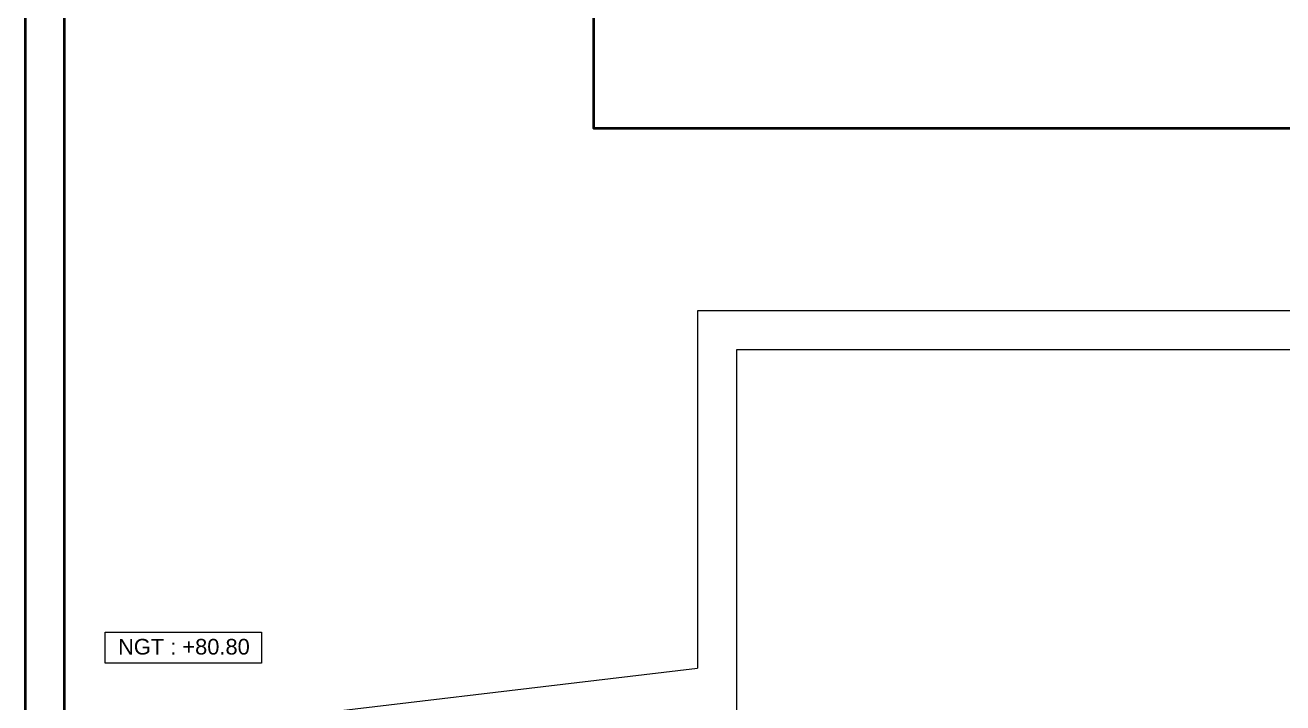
# Model space of a CAD drawing. Header units: millimetres. Extents: x 898 to 1196, y 229 to 443.
# Drawn here: x 1103.16 to 1111.21, y 333.08 to 337.41 of the extents above; entities that cross this region are included whole.
import ezdxf
from ezdxf.enums import TextEntityAlignment as Align

# ---------------------------------------------------------------- set-up
doc = ezdxf.new("R2010")
doc.units = ezdxf.units.MM
for name, color, linetype, lineweight in [('p allége', 1, 'Continuous', 20), ('p mur', 7, 'Continuous', 40), ('p symbole', 6, 'Continuous', 20), ('p texte', 7, 'Continuous', 15)]:
    doc.layers.add(name, color=color, linetype=linetype, lineweight=lineweight)
doc.styles.add('ARIAL', font='Arial.ttf', dxfattribs={"height": 0.1})

msp = doc.modelspace()

# ---------------------------------------------------------------- linework, layer by layer
at = {"layer": 'p allége'}
for p, q in [((1116.0635, 335.5836), (1107.4635, 335.5836)), ((1107.4635, 335.5836), (1107.4635, 333.2982)), ((1115.8135, 335.3336), (1107.7135, 335.3336)), ((1107.7135, 335.3336), (1107.7135, 332.0691)), ((1104.4118, 332.937), (1107.4635, 333.2982))]:
    msp.add_line(p, q, dxfattribs=at)
at = {"layer": 'p mur'}
for p, q in [((1103.1635, 358.6524), (1103.1635, 331.5601)), ((1103.4135, 358.4075), (1103.4135, 331.5601))]:
    msp.add_line(p, q, dxfattribs=at)
msp.add_lwpolyline([(1106.8, 355.85), (1123.4, 355.85), (1123.4, 336.75), (1106.8, 336.75)], close=True, dxfattribs=at)
at = {"layer": 'p symbole'}
msp.add_lwpolyline([(1103.6751, 333.5302), (1104.6751, 333.5302), (1104.6751, 333.3302), (1103.6751, 333.3302)], close=True, dxfattribs=at)

# ---------------------------------------------------------------- texts
at = {"layer": 'p texte', "style": 'ARIAL'}
msp.add_text('NGT : +80.80', height=0.1, dxfattribs=at).set_placement((1104.1788, 333.4362), align=Align.MIDDLE)

doc.saveas('drawing.dxf')
